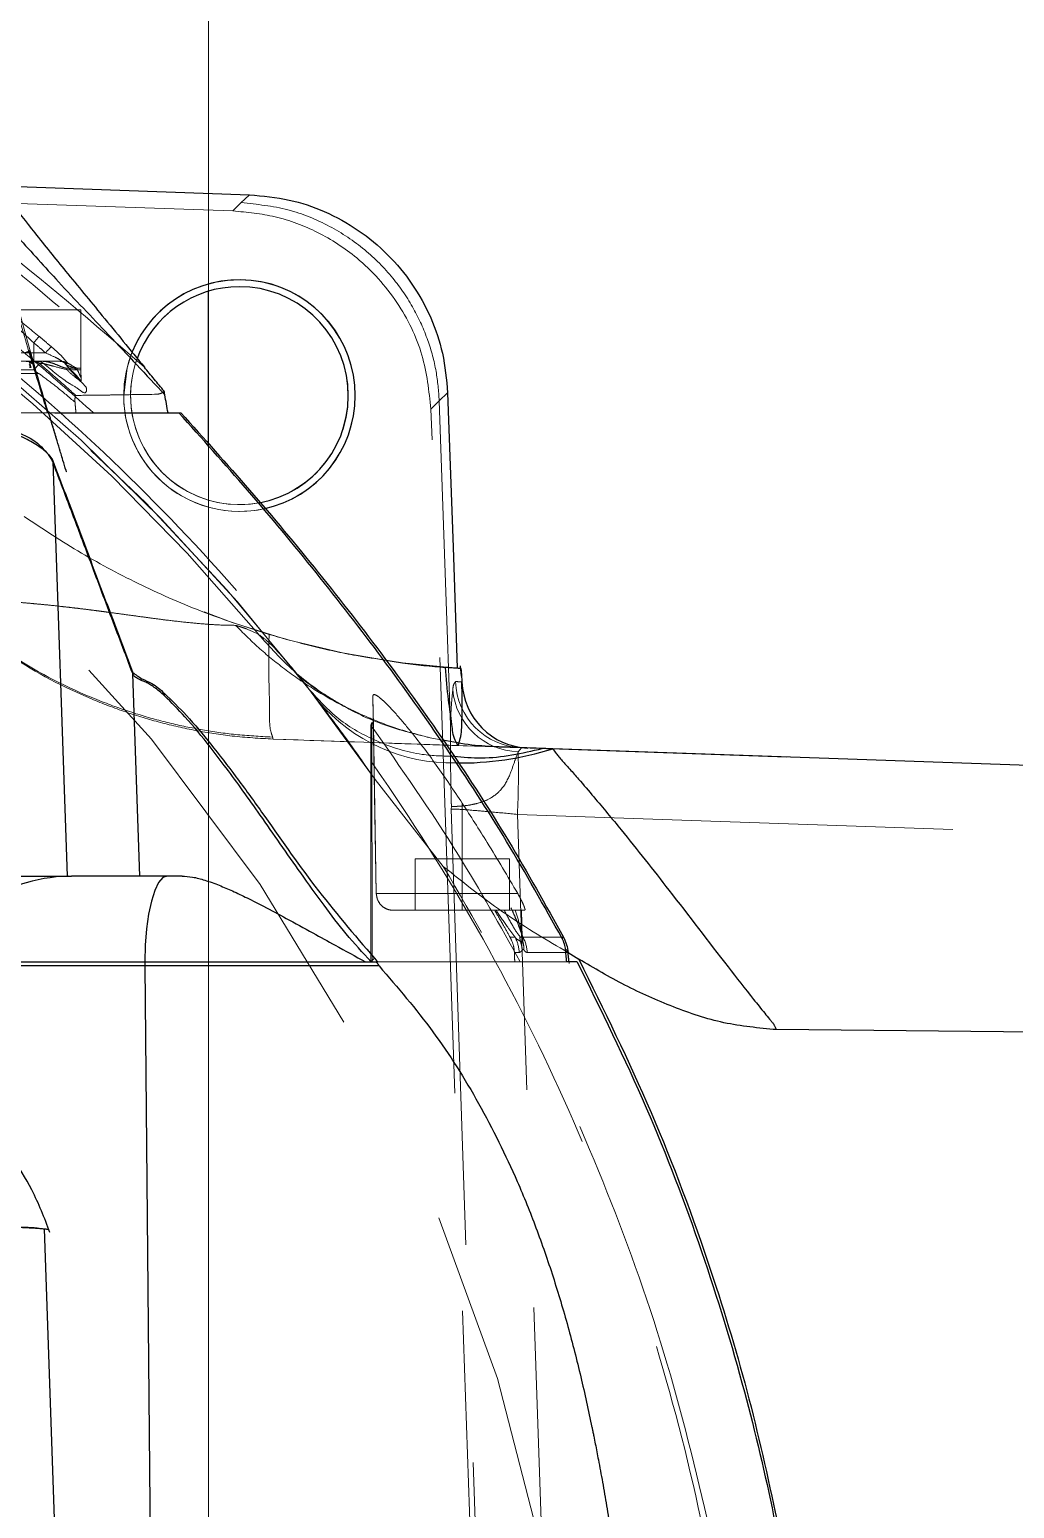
# Model space of a CAD drawing. Header units: millimetres. Extents: x 126 to 938, y 244 to 707.
# Drawn here: x 791.362 to 794.234, y 562.444 to 566.754 of the extents above; entities that cross this region are included whole.
import ezdxf

# ---------------------------------------------------------------- set-up
doc = ezdxf.new("R2010")
doc.units = ezdxf.units.MM
doc.linetypes.add('HIDDEN', pattern=[1.905, 1.27, -0.635])

msp = doc.modelspace()

# ---------------------------------------------------------------- linework, layer by layer
at = {"color": 7, "linetype": 'HIDDEN', "lineweight": 18}
for p, q in [((791.8837, 565.9917), (791.8837, 576.4273)), ((791.8837, 545.9473), (791.8837, 576.4273)), ((791.8837, 576.4273), (791.8837, 545.9473)), ((791.8837, 576.4273), (791.8837, 545.9473)), ((791.3633, 565.8183), (791.1866, 566.4517)), ((791.9549, 566.2256), (788.2468, 566.3553)), ((791.9791, 566.2497), (791.9549, 566.2256)), ((791.2362, 565.9373), (791.5112, 565.9373)), ((791.5112, 565.9373), (791.2362, 565.9373)), ((791.5112, 565.7669), (791.5112, 565.9373)), ((791.3737, 565.8118), (791.1733, 565.8118)), ((791.3737, 565.8416), (791.3737, 565.8118)), ((791.3737, 565.8118), (791.3737, 565.7873)), ((791.4085, 565.8118), (791.3737, 565.8118)), ((791.1983, 565.7873), (791.3737, 565.7873)), ((791.3746, 565.7873), (791.1983, 565.7873)), ((791.1983, 565.7627), (791.3746, 565.7627)), ((791.2362, 565.7873), (791.4509, 565.7873)), ((791.4011, 565.7873), (791.2362, 565.7873)), ((791.3737, 565.7873), (791.4548, 565.7873)), ((791.3858, 565.7873), (791.3746, 565.7873)), ((791.3746, 565.7627), (791.3746, 565.7873)), ((791.4011, 565.7873), (791.3858, 565.7873)), ((791.4548, 565.7873), (791.4495, 565.7873)), ((791.5112, 565.7669), (791.4704, 565.7669)), ((791.4707, 565.7627), (791.5115, 565.7627)), ((791.5004, 565.7669), (791.5112, 565.7669)), ((791.5122, 565.7324), (791.5116, 565.7627)), ((791.3871, 565.7518), (791.1555, 565.7518)), ((792.5566, 565.6722), (792.5809, 565.6953)), ((791.1439, 565.6373), (791.4352, 565.6373)), ((791.1541, 565.6373), (791.7655, 565.6373)), ((791.5939, 565.6373), (791.4969, 565.6373)), ((791.5478, 565.6373), (791.4969, 565.6373)), ((791.5478, 565.6373), (791.8025, 565.6373)), ((791.7655, 565.6373), (791.5939, 565.6373)), ((792.5324, 565.648), (792.5566, 565.6721)), ((792.6688, 561.7506), (792.5324, 565.648)), ((791.8837, 556.7581), (791.8837, 565.5396)), ((791.4669, 565.4724), (791.4684, 565.4676)), ((792.1774, 564.8311), (792.1524, 564.8624)), ((792.1528, 564.8637), (792.1527, 564.8625)), ((792.1528, 564.8647), (792.1528, 564.8637)), ((792.3628, 564.8109), (792.3728, 564.2364)), ((792.3599, 564.7347), (792.3606, 564.0373)), ((792.3728, 564.2364), (792.3643, 564.7288)), ((792.0723, 564.6863), (792.0689, 564.6969)), ((792.3571, 564.727), (792.3571, 564.0373)), ((792.5674, 564.6836), (792.5301, 564.69)), ((792.7866, 564.6493), (792.7964, 564.661)), ((795.4737, 564.5675), (792.7964, 564.661)), ((792.5682, 564.3154), (792.3695, 564.5686)), ((792.5918, 564.4897), (792.5916, 564.482)), ((792.5916, 564.482), (792.6829, 561.7514)), ((792.6237, 564.4994), (792.6237, 564.2364)), ((792.7847, 564.4668), (795.4737, 564.3728)), ((792.8752, 561.7604), (792.7847, 564.4668)), ((792.4862, 564.1873), (792.4862, 564.3373)), ((792.4862, 564.3373), (792.7612, 564.3373)), ((792.7612, 564.3373), (792.4862, 564.3373)), ((792.7612, 564.1873), (792.7612, 564.3373)), ((791.4838, 564.2873), (783.5905, 564.2873)), ((784.4222, 564.2873), (791.7627, 564.2873)), ((791.7627, 564.2873), (791.8063, 564.2873)), ((792.6237, 564.2364), (792.3728, 564.2364)), ((792.6237, 564.2364), (792.6237, 564.1873)), ((792.7852, 564.2364), (792.6237, 564.2364)), ((792.4228, 564.1873), (792.6237, 564.1873)), ((792.7184, 564.1873), (792.4228, 564.1873)), ((792.4862, 564.1873), (792.7612, 564.1873)), ((792.7612, 564.1873), (792.4862, 564.1873)), ((792.6237, 564.1873), (792.8055, 564.1873)), ((792.7184, 564.1873), (792.7225, 564.1873)), ((792.7458, 564.1873), (792.7225, 564.1873)), ((792.7458, 564.1873), (792.7965, 564.1873)), ((792.7693, 564.1873), (792.8055, 564.1873)), ((792.7693, 564.1873), (792.7782, 564.1873)), ((792.7979, 564.1072), (792.7965, 564.1873)), ((792.8, 564.0972), (792.7932, 564.0973)), ((792.8003, 564.1025), (792.8, 564.0972)), ((792.8008, 564.1089), (792.8003, 564.1025)), ((784.5085, 564.0373), (791.6974, 564.0373)), ((791.6974, 564.0373), (792.3707, 564.0373)), ((792.3606, 564.0373), (792.3571, 564.0373)), ((792.7926, 564.0373), (792.3571, 564.0373)), ((792.3606, 564.0373), (792.7767, 564.0373)), ((792.3707, 564.0373), (792.3774, 564.0373)), ((792.7767, 564.0373), (792.9349, 564.0373)), ((792.9586, 564.0373), (792.7926, 564.0373)), ((792.9285, 564.0373), (792.9352, 564.0373)), ((792.9355, 564.0325), (792.935, 564.0373)), ((791.4177, 563.2584), (791.4173, 563.2583))]:
    msp.add_line(p, q, dxfattribs=at)
at = {"color": 7, "linetype": 'Continuous', "lineweight": 25}
for p, q in [((791.2733, 566.2983), (792.0033, 566.2728)), ((791.8837, 565.5396), (791.8837, 565.9917)), ((791.4352, 565.6373), (791.7655, 565.6373)), ((791.7655, 565.6373), (791.7971, 565.6373)), ((791.4291, 565.4955), (791.4713, 564.2869)), ((791.6831, 564.2873), (791.6631, 564.8762)), ((792.621, 564.87), (792.6188, 564.9002)), ((791.4756, 564.287), (791.4838, 564.2873)), ((791.6831, 564.2873), (791.4838, 564.2873)), ((791.8063, 564.2873), (791.6831, 564.2873)), ((792.9323, 564.0642), (792.9638, 564.0447)), ((791.2612, 564.0373), (791.698, 564.0373)), ((791.6981, 564.0251), (791.2612, 564.0251)), ((791.698, 564.0373), (792.3417, 564.0373)), ((791.6981, 564.0251), (791.7237, 561.1873)), ((792.3811, 564.0251), (791.6981, 564.0251)), ((792.3417, 564.0373), (792.3577, 564.0373)), ((792.3577, 564.0374), (792.3577, 564.0373)), ((792.3577, 564.0373), (792.3578, 564.0373)), ((792.3578, 564.0373), (792.3707, 564.0373)), ((792.3707, 564.0373), (792.3726, 564.0373)), ((792.3774, 564.0373), (792.3726, 564.0373)), ((792.9586, 564.0373), (792.9285, 564.0373)), ((791.4173, 563.2583), (791.4155, 563.2581))]:
    msp.add_line(p, q, dxfattribs=at)
at = {"color": 7, "linetype": 'HIDDEN', "lineweight": 18, "flags": 128}
for points in [[(792.0033, 566.2728), (791.9898, 566.2599), (791.9791, 566.2497)], [(791.6604, 565.8127), (791.646, 565.768), (791.6362, 565.6873)], [(792.5566, 565.6722), (792.5566, 565.6722), (792.5566, 565.6722)], [(792.5566, 565.6721), (792.5751, 565.1431), (792.5895, 564.7274)], [(792.3628, 564.8109), (792.3636, 564.7651), (792.3643, 564.7288)], [(792.0723, 564.6863), (792.1091, 564.685), (792.1447, 564.6837), (792.1791, 564.6825), (792.2123, 564.6814), (792.2419, 564.6803), (792.2672, 564.6795), (792.2936, 564.6785), (792.3361, 564.6771), (792.3811, 564.6755), (792.3933, 564.6751), (792.4099, 564.6745), (792.4264, 564.6739), (792.4418, 564.6734), (792.4562, 564.6729), (792.4696, 564.6724), (792.4923, 564.6716), (792.5113, 564.6709), (792.5265, 564.6704), (792.538, 564.67), (792.5426, 564.6698), (792.5461, 564.6697), (792.5568, 564.6694), (792.5687, 564.6689), (792.5807, 564.6685), (792.5928, 564.6681), (792.6597, 564.6658), (792.7298, 564.6633)], [(792.6115, 564.6674), (792.3094, 564.678), (792.0723, 564.6863)], [(792.8152, 564.6603), (792.7988, 564.6609), (792.7427, 564.6629), (792.6115, 564.6674)], [(792.9191, 564.1087), (792.8531, 564.1088), (792.8008, 564.1089)], [(792.8128, 564.0644), (792.8537, 564.0645), (792.88, 564.0646), (792.9061, 564.0646), (792.9321, 564.0647)], [(792.9321, 564.0647), (792.9337, 564.0493), (792.9349, 564.0373)]]:
    msp.add_lwpolyline(points, dxfattribs=at)
at = {"color": 7, "linetype": 'Continuous', "lineweight": 25, "flags": 128}
for points in [[(792.5809, 565.6953), (792.5966, 565.2458), (792.609, 564.8927)], [(795.4737, 564.5675), (794.0254, 564.6181), (792.8875, 564.6578)], [(791.7627, 564.2873), (791.7501, 564.2825), (791.7379, 564.2682), (791.7267, 564.2451), (791.7169, 564.214), (791.7089, 564.1761), (791.7029, 564.1329), (791.6992, 564.086), (791.698, 564.0373)], [(792.9191, 564.1087), (792.9193, 564.1087), (792.9193, 564.1086), (792.9191, 564.1083), (792.9187, 564.108), (792.918, 564.1075), (792.9171, 564.1069), (792.916, 564.1062), (792.9147, 564.1054)], [(792.3672, 564.0481), (792.3729, 564.042), (792.3774, 564.0373)], [(795.4737, 563.8197), (794.3907, 563.8308), (793.5398, 563.8395)], [(791.4366, 562.3439), (791.4352, 562.3854), (791.4048, 563.2586)]]:
    msp.add_lwpolyline(points, dxfattribs=at)
at = {"color": 7, "linetype": 'HIDDEN', "lineweight": 18}
msp.add_circle((791.9737, 565.6873), 0.3175, dxfattribs=at)
for centre, radius, start, end in [((787.4737, 561.1873), 5.9354, 39.86373, 88.00018), ((787.4737, 561.1873), 5.95, 34.63083, 88.00015), ((787.4737, 561.1872), 5.95, 37.76413, 88), ((787.4737, 561.1873), 5.5, 270, 90), ((787.4737, 561.1873), 5.5, 270, 90), ((792.7737, 567.3873), 2.5, 205.1443, 266.222), ((791.9737, 565.6873), 0.3375, 0.0002, 179.9998), ((791.9103, 565.3928), 0.6995, 138.0913, 140.094), ((791.3287, 565.8848), 0.0749, 283.1778, 297.5242), ((791.9847, 565.3209), 0.757, 137.7219, 139.5724), ((791.3519, 565.7622), 0.025, 16.3333, 89.9542), ((791.3534, 565.7622), 0.025, 16.2494, 89.9653), ((791.3745, 565.763), 0.0243, 48.1459, 89.8641), ((791.9249, 565.295), 0.7222, 137.6955, 139.6358), ((791.3858, 565.763), 0.0242, 47.98, 89.9025), ((791.4495, 565.763), 0.0243, 47.5139, 89.8803), ((791.4548, 565.763), 0.0243, 47.4767, 89.8734), ((791.4366, 565.7624), 0.0341, 0.5376, 7.5989), ((791.4757, 565.7625), 0.025, 0.5418, 10.185), ((791.4884, 565.7624), 0.0232, 0.6398, 11.0557), ((791.9737, 565.6873), 0.3175, 160.1368, 280.4001), ((791.9737, 565.6873), 0.3375, 180.0004, 282.1675), ((791.9737, 565.6873), 0.3375, 179.9992, 0.0008), ((792.7935, 564.8475), 0.1983, 185.0135, 267.998), ((792.8036, 564.8606), 0.1998, 181.9325, 267.9452), ((792.5947, 565.131), 0.5143, 220.4728, 271.0801), ((790.0852, 564.5861), 2.7021, 357.469, 1.3414), ((792.4229, 564.2373), 0.05, 181.005, 269.9941), ((792.6886, 564.0609), 0.101, 1.9405, 28.4338), ((792.712, 564.0609), 0.1009, 1.94, 28.3937)]:
    msp.add_arc(centre, radius, start, end, dxfattribs=at)
at = {"color": 7, "linetype": 'Continuous', "lineweight": 25}
for centre, radius, start, end in [((791.9737, 565.6873), 0.3375, 0.0005, 158.1745), ((791.9737, 565.6873), 0.3175, 90.0008, 160.1373), ((791.9737, 565.6873), 0.3175, 280.3993, 90.0009), ((791.3417, 565.7624), 0.0248, 16.023, 38.1055), ((791.9737, 565.6872), 0.3375, 282.1662, 0.002), ((791.4048, 565.4947), 0.0243, 1.7092, 17.5507), ((791.6381, 564.8771), 0.0244, 1.6072, 12.0109), ((791.6403, 564.8757), 0.0228, 1.3268, 12.24), ((791.7326, 564.8158), 0.0229, 351.9942, 9.5701), ((792.8224, 564.86), 0.1998, 181.9325, 267.9452), ((792.6175, 565.5247), 0.908, 269.1762, 287.3011), ((791.4908, 563.787), 0.5002, 91.7448, 108.1921), ((792.2893, 564.1074), 0.0979, 314.3413, 322.7399), ((792.9229, 564.0617), 0.0108, 33.7283, 79.5902), ((792.9283, 564.066), 0.004, 341.6968, 26.0066)]:
    msp.add_arc(centre, radius, start, end, dxfattribs=at)
at = {"color": 7, "linetype": 'HIDDEN', "lineweight": 18}
for points, knots in [([(791.6965, 565.7703), (791.5493, 565.8974), (791.2556, 566.1509), (790.7728, 566.477), (790.2922, 566.745), (789.8187, 566.9572), (789.3925, 567.1089), (788.9906, 567.2225), (788.7401, 567.2726), (788.6146, 567.2977)], [0, 0, 0, 0, 0.1673601, 0.3338775, 0.5005762, 0.6406867, 0.7801383, 0.8898367, 1, 1, 1, 1]), ([(788.6146, 567.2975), (788.706, 567.2789), (788.8887, 567.2418), (789.21, 567.1573), (789.5613, 567.044), (789.9391, 566.8931), (790.3534, 566.6966), (790.8083, 566.433), (791.2934, 566.0903), (791.5863, 565.8246), (791.7331, 565.6913)], [0, 0, 0, 0, 0.078731, 0.157201, 0.280117, 0.389902, 0.500153, 0.66664, 0.832875, 1, 1, 1, 1]), ([(787.4737, 567.1453), (787.6724, 567.1397), (788.0695, 567.1285), (788.6619, 567.0388), (789.2445, 566.8939), (789.8037, 566.6906), (790.3243, 566.44), (790.8041, 566.1497), (791.2475, 565.8222), (791.6583, 565.4559), (792.0355, 565.0511), (792.3756, 564.6108), (792.6746, 564.138), (792.9277, 563.6398), (793.1333, 563.1205), (793.2884, 562.5847), (793.3964, 562.037), (793.4248, 561.6666), (793.439, 561.4814)], [0, 0, 0, 0, 0.065634, 0.131204, 0.197553, 0.263794, 0.32746, 0.388217, 0.448865, 0.509412, 0.569867, 0.631476, 0.693011, 0.754485, 0.815912, 0.877298, 0.938658, 1, 1, 1, 1]), ([(791.2141, 566.329), (791.2377, 566.2428), (791.2806, 566.0861), (791.3418, 565.8752), (791.3849, 565.7309), (791.4076, 565.6569), (791.4136, 565.6373)], [0, 0, 0, 0, 0.372479, 0.677123, 0.914597, 1, 1, 1, 1]), ([(792.5566, 565.6722), (792.5543, 565.7009), (792.5495, 565.7607), (792.5245, 565.8514), (792.4832, 565.944), (792.4219, 566.0341), (792.3397, 566.1168), (792.2365, 566.1853), (792.1143, 566.2355), (792.025, 566.2449), (791.9791, 566.2497)], [0, 0, 0, 0, 0.096057, 0.200415, 0.313077, 0.434025, 0.563236, 0.700663, 0.846276, 1, 1, 1, 1]), ([(792.5324, 565.648), (792.5264, 565.701), (792.5141, 565.8108), (792.4383, 565.9646), (792.33, 566.0858), (792.205, 566.1664), (792.0814, 566.2135), (791.9962, 566.2216), (791.9549, 566.2256)], [0, 0, 0, 0, 0.177639, 0.367415, 0.562561, 0.714681, 0.861483, 1, 1, 1, 1]), ([(791.3897, 565.8601), (791.3644, 565.8808), (791.316, 565.9205), (791.2454, 565.9728), (791.1992, 565.9964), (791.1681, 566.0143), (791.1621, 566.0084), (791.1603, 566.0067)], [0, 0, 0, 0, 0.355046, 0.679805, 0.915091, 0.975425, 1, 1, 1, 1]), ([(791.1702, 565.9876), (791.1718, 565.9893), (791.1772, 565.9951), (791.194, 565.9841), (791.2151, 565.9736), (791.2552, 565.9445), (791.3093, 565.9015), (791.3517, 565.8621), (791.3737, 565.8416)], [0, 0, 0, 0, 0.025354, 0.086486, 0.185277, 0.325744, 0.649439, 1, 1, 1, 1]), ([(791.1555, 565.9641), (791.2306, 565.9053), (791.3647, 565.8003), (791.4918, 565.6871), (791.5478, 565.6373)], [0, 0, 0, 0, 0.560116, 1, 1, 1, 1]), ([(791.4246, 565.8302), (791.4181, 565.8358), (791.4065, 565.8458), (791.3949, 565.8557), (791.3897, 565.8601)], [0, 0, 0, 0, 0.559954, 1, 1, 1, 1]), ([(791.3528, 565.7877), (791.3543, 565.7876), (791.3572, 565.7874), (791.3612, 565.7865), (791.3642, 565.7856), (791.3675, 565.7856), (791.3681, 565.7899), (791.3668, 565.7956), (791.3646, 565.8057), (791.3624, 565.8135), (791.3612, 565.818)], [0, 0, 0, 0, 0.095284, 0.184183, 0.25618, 0.3031, 0.359622, 0.484072, 0.698725, 1, 1, 1, 1]), ([(791.3614, 565.8184), (791.3634, 565.8114), (791.3671, 565.7988), (791.3716, 565.7834), (791.3744, 565.774), (791.3756, 565.7702), (791.3759, 565.7693)], [0, 0, 0, 0, 0.421932, 0.769758, 0.941305, 1, 1, 1, 1]), ([(791.3774, 565.7692), (791.377, 565.7708), (791.3753, 565.7767), (791.3722, 565.7876), (791.3679, 565.8024), (791.3649, 565.8128), (791.3633, 565.8183)], [0, 0, 0, 0, 0.093437, 0.362763, 0.663653, 1, 1, 1, 1]), ([(791.3737, 565.8416), (791.3802, 565.836), (791.3918, 565.8261), (791.4034, 565.8162), (791.4085, 565.8118)], [0, 0, 0, 0, 0.559936, 1, 1, 1, 1]), ([(791.4085, 565.8118), (791.4183, 565.8074), (791.4326, 565.801), (791.4474, 565.7937), (791.4533, 565.7899), (791.4549, 565.7889), (791.456, 565.7874), (791.4552, 565.7873), (791.4548, 565.7873)], [0, 0, 0, 0, 0.592801, 0.863408, 0.927229, 0.966831, 0.983634, 1, 1, 1, 1]), ([(791.4712, 565.7809), (791.4715, 565.7813), (791.4727, 565.7832), (791.4656, 565.79), (791.4578, 565.8003), (791.4417, 565.815), (791.4304, 565.825), (791.4246, 565.8302)], [0, 0, 0, 0, 0.023213, 0.090697, 0.341172, 0.660058, 1, 1, 1, 1]), ([(791.3746, 565.7627), (791.3769, 565.7607), (791.3811, 565.757), (791.3853, 565.7534), (791.3871, 565.7518)], [0, 0, 0, 0, 0.560099, 1, 1, 1, 1]), ([(791.3759, 565.7693), (791.3762, 565.7693), (791.3767, 565.7693), (791.3772, 565.7692), (791.3774, 565.7692)], [0, 0, 0, 0, 0.634884, 1, 1, 1, 1]), ([(791.3907, 565.7811), (791.3928, 565.7811), (791.3966, 565.781), (791.4004, 565.781), (791.402, 565.781)], [0, 0, 0, 0, 0.559789, 1, 1, 1, 1]), ([(791.4963, 565.6879), (791.4768, 565.7054), (791.4418, 565.7368), (791.4064, 565.7675), (791.3907, 565.7811)], [0, 0, 0, 0, 0.560002, 1, 1, 1, 1]), ([(791.4704, 565.7669), (791.4652, 565.7681), (791.4572, 565.77), (791.4478, 565.7743), (791.4426, 565.7765), (791.4398, 565.7776), (791.4331, 565.7803), (791.4206, 565.7852), (791.4077, 565.7865), (791.4011, 565.7873)], [0, 0, 0, 0, 0.21956, 0.339692, 0.425845, 0.451216, 0.464328, 0.726263, 1, 1, 1, 1]), ([(791.402, 565.781), (791.4057, 565.7799), (791.4151, 565.7772), (791.4381, 565.7714), (791.4572, 565.7663), (791.4707, 565.7627)], [0, 0, 0, 0, 0.163408, 0.41166, 1, 1, 1, 1]), ([(791.402, 565.781), (791.4278, 565.7596), (791.4631, 565.7303), (791.5004, 565.71), (791.524, 565.6908), (791.5309, 565.7094), (791.5007, 565.7367), (791.4811, 565.7615), (791.4659, 565.7809)], [0, 0, 0, 0, 0.372558, 0.508777, 0.583516, 0.612559, 0.698257, 1, 1, 1, 1]), ([(791.4495, 565.7873), (791.4491, 565.7873), (791.4476, 565.7873), (791.4495, 565.7873), (791.4509, 565.7873)], [0, 0, 0, 0, 0.294737, 1, 1, 1, 1]), ([(791.4509, 565.7873), (791.4563, 565.7866), (791.4666, 565.7853), (791.4761, 565.7804), (791.4842, 565.7758), (791.4904, 565.7712), (791.4973, 565.7682), (791.5004, 565.7669)], [0, 0, 0, 0, 0.2990888, 0.5718893, 0.5856296, 0.8135429, 1, 1, 1, 1]), ([(791.4602, 565.786), (791.4709, 565.7741), (791.4876, 565.7558), (791.5009, 565.7448), (791.5114, 565.7285), (791.5124, 565.7331), (791.5122, 565.7348), (791.5121, 565.7359)], [0, 0, 0, 0, 0.549107, 0.84773, 0.937677, 0.956944, 1, 1, 1, 1]), ([(791.4659, 565.7809), (791.4669, 565.7809), (791.4686, 565.7809), (791.4704, 565.7809), (791.4712, 565.7809)], [0, 0, 0, 0, 0.559284, 1, 1, 1, 1]), ([(791.5008, 565.7627), (791.4932, 565.7664), (791.4828, 565.7716), (791.4699, 565.7761), (791.4668, 565.7798), (791.4659, 565.7809)], [0, 0, 0, 0, 0.641945, 0.890362, 1, 1, 1, 1]), ([(791.5008, 565.7627), (791.5041, 565.756), (791.5084, 565.7474), (791.5135, 565.7355), (791.5087, 565.7312), (791.5019, 565.736), (791.4891, 565.7446), (791.4785, 565.755), (791.4707, 565.7627)], [0, 0, 0, 0, 0.286785, 0.365261, 0.404438, 0.479431, 0.61464, 1, 1, 1, 1]), ([(791.3871, 565.7518), (791.3875, 565.7517), (791.3908, 565.7509), (791.4092, 565.7367), (791.4447, 565.7102), (791.4768, 565.6829), (791.4942, 565.6682)], [0, 0, 0, 0, 0.008992, 0.073497, 0.499967, 1, 1, 1, 1]), ([(791.4942, 565.6682), (791.4941, 565.6706), (791.494, 565.6751), (791.4942, 565.6812), (791.4948, 565.685), (791.4954, 565.6874), (791.4961, 565.6878), (791.4963, 565.6879)], [0, 0, 0, 0, 0.367947, 0.661443, 0.889261, 0.960359, 1, 1, 1, 1]), ([(791.7331, 565.6913), (791.6938, 565.6907), (791.6531, 565.69), (791.6022, 565.6892), (791.5626, 565.6888), (791.5243, 565.6883), (791.4963, 565.6879)], [0, 0, 0, 0, 0.497872, 0.515345, 0.64556, 1, 1, 1, 1]), ([(791.7543, 565.7001), (791.751, 565.6976), (791.7447, 565.6928), (791.7368, 565.6918), (791.7331, 565.6913)], [0, 0, 0, 0, 0.524293, 1, 1, 1, 1]), ([(791.4163, 565.6373), (791.4238, 565.6127), (791.4375, 565.5677), (791.4544, 565.5127), (791.4638, 565.4823), (791.4669, 565.4724)], [0, 0, 0, 0, 0.446239, 0.818534, 1, 1, 1, 1]), ([(791.4969, 565.6373), (791.4964, 565.643), (791.4955, 565.6533), (791.4946, 565.6636), (791.4942, 565.6682)], [0, 0, 0, 0, 0.559957, 1, 1, 1, 1]), ([(791.8025, 565.6373), (791.8026, 565.6373), (791.8031, 565.6373), (791.7994, 565.6373), (791.7981, 565.6373), (791.7971, 565.6373)], [0, 0, 0, 0, 0.05336, 0.221344, 1, 1, 1, 1]), ([(792.5566, 565.6721), (792.5566, 565.6722), (792.5566, 565.6722), (792.5566, 565.6722), (792.5566, 565.6722)], [0, 0, 0, 0, 0.531112, 1, 1, 1, 1]), ([(791.3455, 565.3354), (791.4008, 565.2987), (791.5116, 565.2253), (791.6882, 565.1327), (791.8706, 565.0524), (791.997, 565.0116), (792.0601, 564.9913)], [0, 0, 0, 0, 0.2499269, 0.5001094, 0.7502912, 1, 1, 1, 1]), ([(791.9626, 565.0178), (791.9481, 565.018), (791.9174, 565.0185), (791.869, 565.0218), (791.8158, 565.0268), (791.7648, 565.0326), (791.7195, 565.0385), (791.68, 565.0439), (791.6393, 565.0495), (791.6044, 565.0542), (791.5765, 565.0579), (791.5561, 565.0606), (791.5328, 565.0637), (791.5075, 565.0668), (791.4818, 565.0698), (791.451, 565.0733), (791.4168, 565.077), (791.3804, 565.0805), (791.3501, 565.0832), (791.3258, 565.0852), (791.3039, 565.0868), (791.2807, 565.0882), (791.213, 565.0916), (791.1529, 565.09), (791.1022, 565.0888)], [0, 0, 0, 0, 0.050257, 0.106377, 0.168346, 0.235824, 0.284705, 0.326848, 0.374275, 0.426967, 0.449076, 0.472, 0.498645, 0.530513, 0.560471, 0.58855, 0.637843, 0.680065, 0.715276, 0.743505, 0.764802, 0.791318, 0.824235, 1, 1, 1, 1]), ([(792.0723, 564.6863), (792.0323, 564.6886), (791.9567, 564.693), (791.8469, 564.7102), (791.7432, 564.7336), (791.6413, 564.7643), (791.4923, 564.8214), (791.3032, 564.9194), (791.1688, 565.0326), (791.1022, 565.0887)], [0, 0, 0, 0, 0.111973, 0.211782, 0.310528, 0.409319, 0.509242, 0.757017, 1, 1, 1, 1]), ([(791.1051, 565.0892), (791.1779, 565.0289), (791.3208, 564.9106), (791.5203, 564.813), (791.6704, 564.7596), (791.7682, 564.7324), (791.8651, 564.7124), (791.9652, 564.698), (792.0332, 564.6942), (792.0688, 564.6923)], [0, 0, 0, 0, 0.265711, 0.522045, 0.620267, 0.715236, 0.807963, 0.8993, 1, 1, 1, 1]), ([(792.0295, 564.9916), (792.0177, 564.9975), (792.001, 565.0058), (791.9802, 565.0124), (791.9704, 565.0155), (791.9654, 565.0169), (791.9633, 565.0177), (791.9628, 565.0177), (791.9626, 565.0178), (791.9626, 565.0178), (791.9626, 565.0178), (791.9626, 565.0178)], [0, 0, 0, 0, 0.54734, 0.77689, 0.907249, 0.976445, 0.994021, 0.998457, 0.999503, 0.999834, 1, 1, 1, 1]), ([(792.5301, 564.69), (792.4995, 564.698), (792.438, 564.714), (792.3233, 564.7578), (792.2107, 564.8163), (792.106, 564.8885), (792.0294, 564.9511), (791.9844, 564.996), (791.9626, 565.0178)], [0, 0, 0, 0, 0.142562, 0.286907, 0.553697, 0.713191, 0.860536, 1, 1, 1, 1]), ([(792.0295, 564.9916), (792.0625, 564.9548), (792.1288, 564.8806), (792.2512, 564.7935), (792.3854, 564.726), (792.4821, 564.702), (792.5301, 564.69)], [0, 0, 0, 0, 0.248284, 0.499885, 0.751544, 1, 1, 1, 1]), ([(792.1524, 564.8624), (792.1445, 564.8724), (792.1238, 564.8986), (792.0921, 564.9347), (792.0598, 564.969), (792.0388, 564.9847), (792.0295, 564.9916)], [0, 0, 0, 0, 0.213382, 0.560352, 0.806738, 1, 1, 1, 1]), ([(792.0689, 564.6969), (792.0679, 564.6997), (792.0605, 564.7217), (792.0629, 564.7793), (792.0581, 564.8739), (792.0594, 564.9492), (792.0601, 564.9913)], [0, 0, 0, 0, 0.030037, 0.235539, 0.573106, 1, 1, 1, 1]), ([(792.0601, 564.9913), (792.1022, 564.9795), (792.1863, 564.9559), (792.3005, 564.9311), (792.3727, 564.9203), (792.4018, 564.9159)], [0, 0, 0, 0, 0.374377, 0.74808, 1, 1, 1, 1]), ([(792.2386, 564.8058), (792.2314, 564.8101), (792.2111, 564.8224), (792.1824, 564.8421), (792.1615, 564.8581), (792.1528, 564.8647)], [0, 0, 0, 0, 0.241473, 0.68533, 1, 1, 1, 1]), ([(792.609, 564.8927), (792.6091, 564.8927), (792.6111, 564.8926), (792.6147, 564.8923), (792.6182, 564.8921), (792.6198, 564.892)], [0, 0, 0, 0, 0.022082, 0.560242, 1, 1, 1, 1]), ([(792.2035, 564.7972), (792.1986, 564.8036), (792.1899, 564.815), (792.1812, 564.8262), (792.1774, 564.8311)], [0, 0, 0, 0, 0.56915, 1, 1, 1, 1]), ([(792.1774, 564.8311), (792.2047, 564.801), (792.2609, 564.7387), (792.3758, 564.6759), (792.4912, 564.6384), (792.5684, 564.6369), (792.5994, 564.6363)], [0, 0, 0, 0, 0.251983, 0.520098, 0.806958, 1, 1, 1, 1]), ([(792.6237, 564.4994), (792.5987, 564.5368), (792.5496, 564.6102), (792.4836, 564.6975), (792.4319, 564.7583), (792.4032, 564.7893), (792.3833, 564.8067), (792.3741, 564.8138), (792.3642, 564.8174), (792.3632, 564.8129), (792.3628, 564.8109)], [0, 0, 0, 0, 0.323203, 0.635234, 0.786847, 0.895482, 0.941935, 0.972143, 0.987527, 1, 1, 1, 1]), ([(792.596, 564.8302), (792.5944, 564.814), (792.5909, 564.7798), (792.59, 564.7455), (792.5895, 564.7274)], [0, 0, 0, 0, 0.473108, 1, 1, 1, 1]), ([(792.6039, 564.8539), (792.6022, 564.8515), (792.5971, 564.8446), (792.5964, 564.8359), (792.596, 564.8302)], [0, 0, 0, 0, 0.343727, 1, 1, 1, 1]), ([(792.6227, 564.8532), (792.6192, 564.8534), (792.6129, 564.8536), (792.6067, 564.8538), (792.6039, 564.8539)], [0, 0, 0, 0, 0.559928, 1, 1, 1, 1]), ([(792.3695, 564.5686), (792.3389, 564.6122), (792.2849, 564.6894), (792.2281, 564.7646), (792.2035, 564.7972)], [0, 0, 0, 0, 0.566016, 1, 1, 1, 1]), ([(792.3204, 564.762), (792.319, 564.7626), (792.3123, 564.7654), (792.283, 564.7795), (792.2565, 564.7953), (792.2348, 564.8082)], [0, 0, 0, 0, 0.047426, 0.22261, 1, 1, 1, 1]), ([(792.3599, 564.7347), (792.3594, 564.7333), (792.3585, 564.7307), (792.3575, 564.7281), (792.3571, 564.727)], [0, 0, 0, 0, 0.560472, 1, 1, 1, 1]), ([(792.3599, 564.7347), (792.3607, 564.7336), (792.3622, 564.7316), (792.3636, 564.7297), (792.3643, 564.7288)], [0, 0, 0, 0, 0.560165, 1, 1, 1, 1]), ([(792.3571, 564.727), (792.4447, 564.6022), (792.6012, 564.3793), (792.7341, 564.1418), (792.7926, 564.0373)], [0, 0, 0, 0, 0.560134, 1, 1, 1, 1]), ([(792.5895, 564.7274), (792.5896, 564.7273), (792.5896, 564.7271), (792.5897, 564.7232), (792.5895, 564.7167), (792.5895, 564.7052), (792.5893, 564.6885), (792.5892, 564.6576), (792.5894, 564.6112), (792.5901, 564.5631), (792.591, 564.5264), (792.5915, 564.5077), (792.5917, 564.4983), (792.5918, 564.4932), (792.5918, 564.4908), (792.5918, 564.4897)], [0, 0, 0, 0, 0.001179, 0.00281, 0.04889, 0.084191, 0.146944, 0.26044, 0.473292, 0.733126, 0.867589, 0.935578, 0.969636, 0.986035, 1, 1, 1, 1]), ([(792.5918, 564.4897), (792.593, 564.4897), (792.5953, 564.4898), (792.5995, 564.4899), (792.6056, 564.4902), (792.6154, 564.4907), (792.63, 564.4919), (792.6499, 564.4947), (792.6758, 564.5007), (792.7071, 564.513), (792.7416, 564.5401), (792.7631, 564.5811), (792.7754, 564.6197), (792.7834, 564.6408), (792.7866, 564.6493)], [0, 0, 0, 0, 0.013138, 0.024483, 0.044909, 0.079021, 0.130686, 0.202077, 0.296133, 0.415413, 0.562286, 0.757407, 0.901926, 1, 1, 1, 1]), ([(792.7964, 564.661), (792.7999, 564.6609), (792.8062, 564.6606), (792.8124, 564.6604), (792.8152, 564.6603)], [0, 0, 0, 0, 0.5599174, 1, 1, 1, 1]), ([(792.5916, 564.482), (792.5975, 564.482), (792.6176, 564.4821), (792.6565, 564.4785), (792.715, 564.4737), (792.7593, 564.4693), (792.7847, 564.4668)], [0, 0, 0, 0, 0.09118, 0.310949, 0.604659, 1, 1, 1, 1]), ([(792.7852, 564.2364), (792.756, 564.286), (792.7037, 564.3747), (792.6482, 564.4613), (792.6237, 564.4994)], [0, 0, 0, 0, 0.559949, 1, 1, 1, 1]), ([(792.5682, 564.3154), (792.6288, 564.2669), (792.7442, 564.1745), (792.8717, 564.0998), (792.9323, 564.0642)], [0, 0, 0, 0, 0.524787, 1, 1, 1, 1]), ([(793.3535, 562.3495), (793.3125, 562.5223), (793.2307, 562.8675), (793.0517, 563.3692), (792.8362, 563.856), (792.6575, 564.1623), (792.5682, 564.3154)], [0, 0, 0, 0, 0.250277, 0.500164, 0.750231, 1, 1, 1, 1]), ([(792.3728, 564.2364), (792.3738, 564.2294), (792.3759, 564.2148), (792.3894, 564.1984), (792.4061, 564.1889), (792.4174, 564.1878), (792.4228, 564.1873)], [0, 0, 0, 0, 0.270463, 0.562339, 0.789407, 1, 1, 1, 1]), ([(792.8055, 564.1873), (792.8059, 564.1876), (792.8071, 564.1885), (792.806, 564.1921), (792.8049, 564.1967), (792.8013, 564.2055), (792.7949, 564.2189), (792.7888, 564.2299), (792.7852, 564.2364)], [0, 0, 0, 0, 0.026041, 0.081052, 0.174609, 0.305515, 0.594304, 1, 1, 1, 1]), ([(792.7184, 564.1873), (792.7268, 564.1727), (792.7419, 564.1467), (792.7566, 564.1205), (792.763, 564.109)], [0, 0, 0, 0, 0.560136, 1, 1, 1, 1]), ([(792.7225, 564.1873), (792.733, 564.1713), (792.7507, 564.1447), (792.7697, 564.1191), (792.7774, 564.1089)], [0, 0, 0, 0, 0.600773, 1, 1, 1, 1]), ([(792.7917, 564.111), (792.7888, 564.1146), (792.781, 564.1242), (792.766, 564.15), (792.754, 564.172), (792.7458, 564.1873)], [0, 0, 0, 0, 0.155392, 0.416736, 1, 1, 1, 1]), ([(792.7655, 564.195), (792.7731, 564.1775), (792.7829, 564.1552), (792.7934, 564.1284), (792.7964, 564.1192), (792.7978, 564.1151)], [0, 0, 0, 0, 0.663646, 0.84925, 1, 1, 1, 1]), ([(792.8008, 564.1089), (792.7966, 564.1209), (792.7874, 564.1475), (792.7757, 564.1731), (792.7693, 564.1873)], [0, 0, 0, 0, 0.449841, 1, 1, 1, 1]), ([(792.7782, 564.1873), (792.783, 564.1722), (792.7899, 564.1506), (792.7971, 564.1251), (792.7975, 564.1146), (792.7976, 564.111)], [0, 0, 0, 0, 0.60297, 0.86134, 1, 1, 1, 1]), ([(792.7774, 564.1089), (792.7747, 564.109), (792.7699, 564.109), (792.7651, 564.109), (792.763, 564.109)], [0, 0, 0, 0, 0.5599, 1, 1, 1, 1]), ([(792.763, 564.109), (792.7668, 564.101), (792.7736, 564.0868), (792.775, 564.0712), (792.7756, 564.0643)], [0, 0, 0, 0, 0.557619, 1, 1, 1, 1]), ([(792.7932, 564.0973), (792.7907, 564.0985), (792.7881, 564.0998), (792.785, 564.1021), (792.782, 564.1044), (792.7794, 564.107), (792.7774, 564.1089)], [0, 0, 0, 0, 0.422538, 0.440447, 0.574849, 1, 1, 1, 1]), ([(792.7976, 564.111), (792.797, 564.1099), (792.7955, 564.1073), (792.7931, 564.1096), (792.7917, 564.111)], [0, 0, 0, 0, 0.399267, 1, 1, 1, 1]), ([(792.7917, 564.111), (792.7917, 564.1084), (792.7917, 564.1038), (792.7927, 564.0992), (792.7932, 564.0973)], [0, 0, 0, 0, 0.560018, 1, 1, 1, 1]), ([(792.7932, 564.0973), (792.7946, 564.0925), (792.7971, 564.0841), (792.7979, 564.0754), (792.7982, 564.0715)], [0, 0, 0, 0, 0.560902, 1, 1, 1, 1]), ([(792.7976, 564.111), (792.7978, 564.1084), (792.7981, 564.1037), (792.7994, 564.0992), (792.8, 564.0972)], [0, 0, 0, 0, 0.557746, 1, 1, 1, 1]), ([(792.8, 564.0972), (792.8011, 564.0925), (792.8032, 564.0841), (792.8035, 564.0754), (792.8036, 564.0715)], [0, 0, 0, 0, 0.5592105, 1, 1, 1, 1]), ([(792.7756, 564.0643), (792.7782, 564.0643), (792.7828, 564.0643), (792.7875, 564.0643), (792.7895, 564.0643)], [0, 0, 0, 0, 0.560241, 1, 1, 1, 1]), ([(792.7756, 564.0643), (792.7758, 564.0592), (792.7762, 564.0502), (792.7765, 564.0412), (792.7767, 564.0373)], [0, 0, 0, 0, 0.560041, 1, 1, 1, 1]), ([(792.7895, 564.0643), (792.7913, 564.065), (792.7949, 564.0665), (792.7971, 564.0698), (792.7982, 564.0715)], [0, 0, 0, 0, 0.4860981, 1, 1, 1, 1]), ([(792.7982, 564.0715), (792.7992, 564.0723), (792.8011, 564.0738), (792.8028, 564.0722), (792.8036, 564.0715)], [0, 0, 0, 0, 0.538711, 1, 1, 1, 1]), ([(792.8036, 564.0715), (792.8052, 564.0694), (792.8076, 564.066), (792.8114, 564.0648), (792.8128, 564.0644)], [0, 0, 0, 0, 0.636458, 1, 1, 1, 1]), ([(791.3975, 563.2594), (791.3895, 563.2607), (791.3708, 563.2637), (791.3374, 563.2632), (791.2955, 563.2668), (791.25, 563.2694), (791.2119, 563.2727), (791.183, 563.2753), (791.1612, 563.2769), (791.1399, 563.2783), (791.1167, 563.2797), (791.0911, 563.2813), (791.0613, 563.2832), (791.0287, 563.2852), (790.9919, 563.2875), (790.956, 563.2897), (790.9327, 563.2913), (790.9231, 563.2919)], [0, 0, 0, 0, 0.050742, 0.119829, 0.209581, 0.315994, 0.407566, 0.450531, 0.499237, 0.545053, 0.585586, 0.645605, 0.706981, 0.773503, 0.852202, 0.939369, 1, 1, 1, 1]), ([(791.4155, 563.2581), (791.4128, 563.2581), (791.409, 563.2581), (791.4031, 563.2588), (791.3998, 563.2591), (791.3975, 563.2594)], [0, 0, 0, 0, 0.452899, 0.618221, 1, 1, 1, 1])]:
    msp.add_open_spline(points, degree=3, knots=knots, dxfattribs=at)
at = {"color": 7, "linetype": 'Continuous', "lineweight": 25}
for points, knots in [([(791.194, 566.426), (791.1984, 566.4173), (791.2099, 566.3938), (791.2338, 566.3556), (791.2656, 566.3084), (791.3133, 566.2427), (791.3808, 566.1557), (791.4719, 566.0437), (791.5792, 565.9137), (791.6556, 565.8203), (791.6965, 565.7703)], [0, 0, 0, 0, 0.035488, 0.094603, 0.163271, 0.241996, 0.388801, 0.562605, 0.765537, 1, 1, 1, 1]), ([(791.2352, 566.2745), (791.2396, 566.2656), (791.2631, 566.2188), (791.3396, 566.1368), (791.4534, 566.0093), (791.5988, 565.8585), (791.7017, 565.7481), (791.7562, 565.6896)], [0, 0, 0, 0, 0.038132, 0.199957, 0.422857, 0.69432, 1, 1, 1, 1]), ([(792.0033, 566.2728), (792.0422, 566.2692), (792.117, 566.2624), (792.2243, 566.2257), (792.3218, 566.1722), (792.4083, 566.1004), (792.4801, 566.014), (792.5338, 565.9164), (792.5705, 565.809), (792.5774, 565.7341), (792.5809, 565.6953)], [0, 0, 0, 0, 0.130225, 0.249973, 0.376208, 0.499818, 0.623705, 0.749581, 0.870202, 1, 1, 1, 1]), ([(791.3606, 565.7875), (791.3613, 565.7851), (791.3627, 565.78), (791.3645, 565.7739), (791.3653, 565.7702), (791.3655, 565.7692)], [0, 0, 0, 0, 0.386535, 0.845644, 1, 1, 1, 1]), ([(791.3655, 565.7692), (791.3647, 565.7692), (791.3632, 565.7692), (791.3618, 565.7692), (791.3611, 565.7692)], [0, 0, 0, 0, 0.547164, 1, 1, 1, 1]), ([(791.416, 565.6374), (791.4159, 565.6379), (791.404, 565.6773), (791.391, 565.722), (791.3783, 565.7662), (791.3768, 565.7714)], [0, 0, 0, 0, 0.012474, 0.883605, 1, 1, 1, 1]), ([(791.7543, 565.7001), (791.7447, 565.7118), (791.7253, 565.7351), (791.7061, 565.7585), (791.6965, 565.7703)], [0, 0, 0, 0, 0.498944, 1, 1, 1, 1]), ([(791.7562, 565.6896), (791.7558, 565.6916), (791.7552, 565.6951), (791.7546, 565.6986), (791.7543, 565.7001)], [0, 0, 0, 0, 0.560236, 1, 1, 1, 1]), ([(791.7655, 565.6372), (791.764, 565.6459), (791.7609, 565.6634), (791.7578, 565.6809), (791.7562, 565.6896)], [0, 0, 0, 0, 0.498709, 1, 1, 1, 1]), ([(791.4291, 565.4955), (791.4272, 565.4995), (791.4233, 565.5079), (791.4135, 565.5196), (791.4006, 565.5313), (791.3842, 565.543), (791.3647, 565.5544), (791.3421, 565.5657), (791.2973, 565.5853), (791.2225, 565.6108), (791.1552, 565.6278), (791.118, 565.6373)], [0, 0, 0, 0, 0.03783, 0.079432, 0.129789, 0.187522, 0.2517, 0.323123, 0.404041, 0.671059, 1, 1, 1, 1]), ([(791.1439, 565.6373), (791.1923, 565.6234), (791.274, 565.6001), (791.3782, 565.5627), (791.4143, 565.5187), (791.428, 565.5021)], [0, 0, 0, 0, 0.474619, 0.801397, 1, 1, 1, 1]), ([(791.4684, 565.4676), (791.4686, 565.4671), (791.4708, 565.4603), (791.4573, 565.5042), (791.4531, 565.5187), (791.4407, 565.5599), (791.4299, 565.5959), (791.4219, 565.6232), (791.4177, 565.6373)], [0, 0, 0, 0, 0.00854, 0.110749, 0.353317, 0.528682, 0.757703, 1, 1, 1, 1]), ([(792.9147, 564.1054), (792.8619, 564.2002), (792.7564, 564.3893), (792.5796, 564.6603), (792.3934, 564.9213), (792.1994, 565.1719), (792.0009, 565.4105), (791.8641, 565.5626), (791.7971, 565.6373)], [0, 0, 0, 0, 0.1712355, 0.3416786, 0.5103778, 0.6770929, 0.8416644, 1, 1, 1, 1]), ([(791.8025, 565.6373), (791.8699, 565.5626), (792.0071, 565.4104), (792.2061, 565.1719), (792.4003, 564.9217), (792.5861, 564.6614), (792.7617, 564.3911), (792.8665, 564.2029), (792.9191, 564.1087)], [0, 0, 0, 0, 0.159041, 0.323914, 0.490842, 0.659626, 0.829451, 1, 1, 1, 1]), ([(791.428, 565.5021), (791.454, 565.4333), (791.5059, 565.2958), (791.5837, 565.0891), (791.6358, 564.9513), (791.6619, 564.8822)], [0, 0, 0, 0, 0.332925, 0.665481, 1, 1, 1, 1]), ([(791.6625, 564.8778), (791.6406, 564.9351), (791.5969, 565.0502), (791.5365, 565.211), (791.4806, 565.3596), (791.4462, 565.4502), (791.4291, 565.4955)], [0, 0, 0, 0, 0.278693, 0.55963, 0.780307, 1, 1, 1, 1]), ([(792.4018, 564.9159), (792.4175, 564.9133), (792.4748, 564.9038), (792.5326, 564.8988), (792.5746, 564.8952)], [0, 0, 0, 0, 0.274364, 1, 1, 1, 1]), ([(791.6619, 564.8822), (791.662, 564.8819), (791.6622, 564.8813), (791.6625, 564.8807), (791.6626, 564.8805)], [0, 0, 0, 0, 0.585418, 1, 1, 1, 1]), ([(791.6631, 564.8762), (791.663, 564.8765), (791.6627, 564.877), (791.6625, 564.8775), (791.6625, 564.8778)], [0, 0, 0, 0, 0.542335, 1, 1, 1, 1]), ([(791.6626, 564.8805), (791.6712, 564.874), (791.6884, 564.8611), (791.7237, 564.848), (791.7434, 564.8302), (791.7552, 564.8196)], [0, 0, 0, 0, 0.29166, 0.57664, 1, 1, 1, 1]), ([(791.7553, 564.8126), (791.7501, 564.8171), (791.7404, 564.8257), (791.7261, 564.8368), (791.7131, 564.8454), (791.7014, 564.8518), (791.6928, 564.855), (791.686, 564.8579), (791.6797, 564.8608), (791.6724, 564.8652), (791.6661, 564.8703), (791.664, 564.8744), (791.6631, 564.8762)], [0, 0, 0, 0, 0.182069, 0.341574, 0.479506, 0.595092, 0.694166, 0.720994, 0.789914, 0.879798, 0.946449, 1, 1, 1, 1]), ([(792.6115, 564.6675), (792.6083, 564.6726), (792.5971, 564.691), (792.5929, 564.7378), (792.5818, 564.8077), (792.5772, 564.8635), (792.5746, 564.8952)], [0, 0, 0, 0, 0.077496, 0.277221, 0.590305, 1, 1, 1, 1]), ([(792.6198, 564.892), (792.6191, 564.892), (792.6157, 564.8922), (792.6099, 564.8926), (792.6021, 564.8931), (792.5939, 564.8937), (792.5846, 564.8944), (792.578, 564.8949), (792.5746, 564.8952)], [0, 0, 0, 0, 0.041397, 0.228909, 0.381379, 0.562642, 0.774029, 1, 1, 1, 1]), ([(792.6198, 564.892), (792.6203, 564.8847), (792.6213, 564.8717), (792.6223, 564.8588), (792.6227, 564.8532)], [0, 0, 0, 0, 0.566725, 1, 1, 1, 1]), ([(791.7552, 564.8196), (791.7768, 564.7985), (791.8245, 564.7519), (791.8926, 564.6694), (791.9652, 564.5751), (792.0663, 564.4366), (792.191, 564.253), (792.3081, 564.1169), (792.3672, 564.0481)], [0, 0, 0, 0, 0.0919, 0.202674, 0.32518, 0.454142, 0.724342, 1, 1, 1, 1]), ([(792.6115, 564.6674), (792.6138, 564.6743), (792.6217, 564.6973), (792.6235, 564.7604), (792.623, 564.8153), (792.6227, 564.8532)], [0, 0, 0, 0, 0.115961, 0.389041, 1, 1, 1, 1]), ([(792.3577, 564.0374), (792.3331, 564.0641), (792.2847, 564.1167), (792.2178, 564.2043), (792.155, 564.2928), (792.0932, 564.3807), (792.0372, 564.4609), (791.9849, 564.5347), (791.9364, 564.6011), (791.8809, 564.6735), (791.8228, 564.7456), (791.7755, 564.7925), (791.7553, 564.8126)], [0, 0, 0, 0, 0.110585, 0.218077, 0.336067, 0.441941, 0.545901, 0.63459, 0.717937, 0.796731, 0.913133, 1, 1, 1, 1]), ([(792.7298, 564.6633), (792.7035, 564.6646), (792.6489, 564.6674), (792.5953, 564.678), (792.5674, 564.6836)], [0, 0, 0, 0, 0.481221, 1, 1, 1, 1]), ([(792.5994, 564.6363), (792.6261, 564.6339), (792.7126, 564.626), (792.7978, 564.6454), (792.8568, 564.6589)], [0, 0, 0, 0, 0.308467, 1, 1, 1, 1]), ([(792.8568, 564.6589), (792.8331, 564.6597), (792.7993, 564.6609), (792.7611, 564.6622), (792.7445, 564.6628), (792.7369, 564.6631), (792.7333, 564.6632), (792.7315, 564.6633), (792.7306, 564.6633), (792.7302, 564.6633), (792.7299, 564.6633), (792.7298, 564.6633)], [0, 0, 0, 0, 0.559841, 0.797052, 0.902937, 0.952594, 0.976531, 0.988359, 0.994179, 0.997088, 1, 1, 1, 1]), ([(792.8875, 564.6578), (792.8818, 564.658), (792.8715, 564.6584), (792.8613, 564.6587), (792.8568, 564.6589)], [0, 0, 0, 0, 0.559734, 1, 1, 1, 1]), ([(792.8875, 564.6578), (792.8908, 564.6535), (792.8967, 564.6457), (792.9026, 564.638), (792.9052, 564.6346)], [0, 0, 0, 0, 0.560121, 1, 1, 1, 1]), ([(792.9052, 564.6346), (792.9085, 564.6309), (792.9145, 564.6242), (792.9253, 564.6123), (792.9411, 564.5945), (792.9693, 564.5623), (793.0195, 564.5037), (793.1083, 564.3964), (793.2386, 564.2312), (793.3654, 564.0649), (793.4588, 563.9455), (793.4995, 563.8949), (793.5173, 563.8732), (793.5251, 563.8637), (793.5288, 563.8592), (793.5304, 563.8572), (793.5312, 563.8563)], [0, 0, 0, 0, 0.015058, 0.02693, 0.048224, 0.086493, 0.155461, 0.280043, 0.504624, 0.787265, 0.907934, 0.959842, 0.982392, 0.992255, 0.996582, 1, 1, 1, 1]), ([(791.1789, 564.2868), (791.1895, 564.2868), (791.2432, 564.2868), (791.3267, 564.2868), (791.4136, 564.2868), (791.4573, 564.2869), (791.4713, 564.2869)], [0, 0, 0, 0, 0.108216, 0.55156, 0.856391, 1, 1, 1, 1]), ([(791.4713, 564.2869), (791.4721, 564.287), (791.4735, 564.287), (791.475, 564.287), (791.4756, 564.287)], [0, 0, 0, 0, 0.560714, 1, 1, 1, 1]), ([(791.8063, 564.2873), (791.8165, 564.2866), (791.8391, 564.285), (791.8754, 564.2749), (791.9141, 564.2609), (791.9551, 564.2432), (791.9982, 564.2227), (792.0506, 564.196), (792.1145, 564.1618), (792.1839, 564.1237), (792.2609, 564.0811), (792.3121, 564.0533), (792.3417, 564.0373)], [0, 0, 0, 0, 0.051704, 0.114243, 0.189226, 0.259247, 0.339466, 0.430363, 0.555855, 0.705585, 0.829981, 1, 1, 1, 1]), ([(791.421, 563.2485), (791.4049, 563.2905), (791.375, 563.3686), (791.3124, 563.4667), (791.2524, 563.5426), (791.1959, 563.6028), (791.1391, 563.6562), (791.0717, 563.7124), (790.9851, 563.7754), (790.873, 563.8451), (790.7326, 563.9181), (790.5621, 563.9909), (790.3617, 564.0591), (790.1345, 564.1197), (789.9729, 564.1477), (789.8891, 564.1623)], [0, 0, 0, 0, 0.072081, 0.134127, 0.186098, 0.227388, 0.266795, 0.311373, 0.368396, 0.438742, 0.523269, 0.622549, 0.736398, 0.863333, 1, 1, 1, 1]), ([(792.9249, 564.0723), (792.924, 564.078), (792.9222, 564.0895), (792.9173, 564.1), (792.9147, 564.1054)], [0, 0, 0, 0, 0.489402, 1, 1, 1, 1]), ([(792.9191, 564.1087), (792.9224, 564.1015), (792.929, 564.0875), (792.9311, 564.0722), (792.9321, 564.0647)], [0, 0, 0, 0, 0.510495, 1, 1, 1, 1]), ([(792.9285, 564.0373), (792.9279, 564.0438), (792.9266, 564.0555), (792.9254, 564.0672), (792.9249, 564.0723)], [0, 0, 0, 0, 0.560108, 1, 1, 1, 1]), ([(792.935, 564.0373), (792.9346, 564.041), (792.9336, 564.0511), (792.9326, 564.0613), (792.9319, 564.0677)], [0, 0, 0, 0, 0.366601, 1, 1, 1, 1]), ([(793.5398, 563.8395), (793.4883, 563.8443), (793.3855, 563.8539), (793.2381, 563.9039), (793.0969, 563.9664), (793.0081, 564.0187), (792.9638, 564.0447)], [0, 0, 0, 0, 0.2502945, 0.4999734, 0.7509156, 1, 1, 1, 1]), ([(792.9638, 564.0447), (793.0365, 563.8971), (793.182, 563.6015), (793.3418, 563.1706), (793.4646, 562.7649), (793.5194, 562.512), (793.5468, 562.3857)], [0, 0, 0, 0, 0.27969, 0.560078, 0.780314, 1, 1, 1, 1]), ([(791.6974, 564.0373), (791.6975, 564.035), (791.6977, 564.0309), (791.698, 564.0269), (791.6981, 564.0251)], [0, 0, 0, 0, 0.560089, 1, 1, 1, 1]), ([(792.3578, 564.0373), (792.3578, 564.0373), (792.3578, 564.0373), (792.3577, 564.0374), (792.3577, 564.0374)], [0, 0, 0, 0, 0.565942, 1, 1, 1, 1]), ([(792.3726, 564.0373), (792.3742, 564.035), (792.377, 564.0309), (792.3799, 564.0269), (792.3811, 564.0251)], [0, 0, 0, 0, 0.560109, 1, 1, 1, 1]), ([(792.3811, 564.0251), (792.435, 563.9625), (792.543, 563.8371), (792.6757, 563.6246), (792.7716, 563.4311), (792.8403, 563.2609), (792.8894, 563.1197), (792.9325, 562.9745), (792.97, 562.8279), (792.9917, 562.7294), (793.0019, 562.68), (793.002, 562.6797), (793.0021, 562.6794), (793.0022, 562.6787), (793.0025, 562.6776), (793.0029, 562.6755), (793.0037, 562.6716), (793.0052, 562.6645), (793.0079, 562.651), (793.0132, 562.6244), (793.0219, 562.5796), (793.0329, 562.5195), (793.0448, 562.4509), (793.0565, 562.3797), (793.0709, 562.2861), (793.0879, 562.1679), (793.1084, 562.0123), (793.1306, 561.8344), (793.1559, 561.6288), (793.1841, 561.4111), (793.2075, 561.2613), (793.219, 561.1873)], [0, 0, 0, 0, 0.082291, 0.164741, 0.248952, 0.297344, 0.347659, 0.398021, 0.448296, 0.498485, 0.498564, 0.498625, 0.498734, 0.49893, 0.499285, 0.49992, 0.501074, 0.50319, 0.50715, 0.514797, 0.530298, 0.552592, 0.575732, 0.599719, 0.624554, 0.67017, 0.718709, 0.781123, 0.848867, 0.925259, 1, 1, 1, 1]), ([(792.9586, 564.0373), (793.0281, 563.8964), (793.1638, 563.6213), (793.3236, 563.2011), (793.4457, 562.8034), (793.536, 562.4204), (793.5871, 562.1243), (793.6165, 561.8963), (793.6327, 561.7391), (793.6442, 561.5912), (793.6489, 561.4964), (793.6509, 561.4567)], [0, 0, 0, 0, 0.174892, 0.341601, 0.500178, 0.638103, 0.779743, 0.834739, 0.894235, 0.955734, 1, 1, 1, 1]), ([(793.5312, 563.8563), (793.5312, 563.8563), (793.5312, 563.8563), (793.5312, 563.8562), (793.5312, 563.8562), (793.5313, 563.8561), (793.5313, 563.856), (793.5315, 563.8557), (793.5317, 563.8553), (793.5321, 563.8545), (793.5328, 563.853), (793.5342, 563.8505), (793.5365, 563.8458), (793.5385, 563.842), (793.5398, 563.8395)], [0, 0, 0, 0, 0.002025, 0.00344, 0.005441, 0.009685, 0.017612, 0.031195, 0.055244, 0.098543, 0.175783, 0.313581, 0.560026, 1, 1, 1, 1]), ([(791.336, 563.2637), (791.3396, 563.2635), (791.3476, 563.263), (791.3595, 563.2624), (791.3703, 563.2618), (791.3786, 563.2614), (791.3851, 563.2609), (791.3915, 563.2604), (791.3982, 563.2598), (791.4041, 563.2592), (791.4089, 563.2586), (791.4134, 563.2585), (791.4148, 563.2582), (791.418, 563.2585), (791.4177, 563.2584), (791.4177, 563.2584)], [0, 0, 0, 0, 0.132063, 0.294556, 0.437213, 0.528303, 0.597585, 0.677433, 0.761743, 0.843675, 0.894239, 0.945705, 0.986021, 0.9997, 1, 1, 1, 1])]:
    msp.add_open_spline(points, degree=3, knots=knots, dxfattribs=at)

doc.saveas('drawing.dxf')
